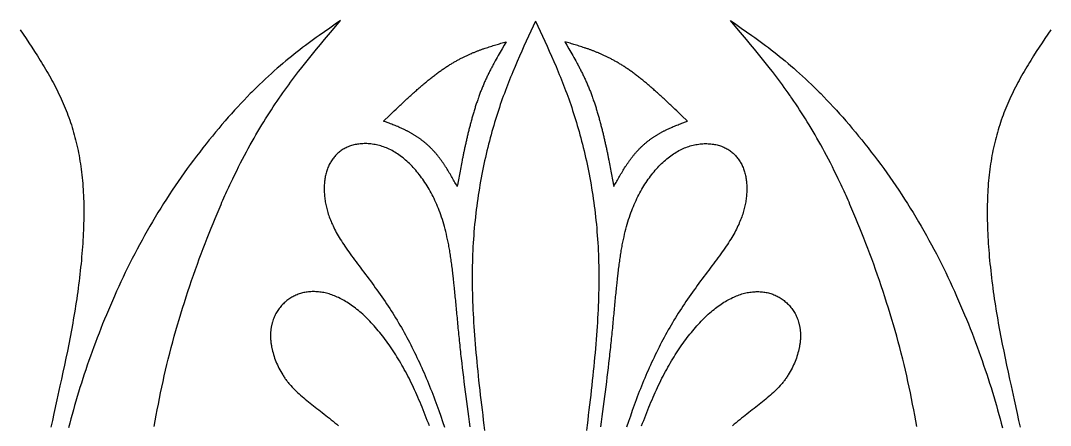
# Model space of a CAD drawing. Extents: x 0 to 279, y 0 to 212.
# Drawn here: x 213.75 to 257.19, y 139.11 to 156.19 of the extents above; entities that cross this region are included whole.
import ezdxf

# ---------------------------------------------------------------- set-up
doc = ezdxf.new("R2010")
doc.units = 0
doc.layers.add('LAYER_1', color=18, linetype='CONTINUOUS')

msp = doc.modelspace()

# ---------------------------------------------------------------- linework, layer by layer
at = {"layer": 'LAYER_1'}
for points in [[(219.394, 139.061), (219.435, 139.297), (219.477, 139.533), (219.521, 139.769), (219.566, 140.006), (219.613, 140.243), (219.661, 140.48), (219.71, 140.718), (219.762, 140.955), (219.815, 141.193), (219.869, 141.432), (219.926, 141.671), (219.984, 141.909), (220.045, 142.149), (220.107, 142.388), (220.171, 142.627), (220.237, 142.867), (220.304, 143.106), (220.373, 143.344), (220.443, 143.582), (220.514, 143.819), (220.587, 144.056), (220.661, 144.292), (220.737, 144.526), (220.813, 144.76), (220.89, 144.992), (220.969, 145.223), (221.048, 145.452), (221.128, 145.679), (221.209, 145.905), (221.29, 146.129), (221.372, 146.351), (221.454, 146.57), (221.537, 146.787), (221.621, 147.002), (221.704, 147.214), (221.788, 147.423), (221.872, 147.63), (221.956, 147.833), (222.04, 148.034), (222.082, 148.133), (222.124, 148.231), (222.165, 148.328), (222.207, 148.425), (222.249, 148.521), (222.291, 148.615), (222.332, 148.709), (222.374, 148.802), (222.416, 148.894), (222.457, 148.985), (222.498, 149.076), (222.54, 149.165), (222.581, 149.254), (222.622, 149.342), (222.705, 149.516), (222.787, 149.686), (222.869, 149.853), (222.951, 150.017), (223.032, 150.178), (223.114, 150.337), (223.195, 150.493), (223.277, 150.646), (223.358, 150.796), (223.439, 150.944), (223.52, 151.089), (223.601, 151.232), (223.682, 151.373), (223.763, 151.512), (223.845, 151.648), (223.926, 151.782), (224.007, 151.915), (224.088, 152.045), (224.169, 152.174), (224.25, 152.301), (224.332, 152.426), (224.413, 152.55), (224.495, 152.672), (224.577, 152.793), (224.659, 152.912), (224.7, 152.971), (224.72, 153.001), (224.721, 153.002), (224.722, 153.003), (224.723, 153.005), (224.726, 153.009), (224.731, 153.016), (224.813, 153.133), (224.896, 153.249), (224.978, 153.364), (225.061, 153.478), (225.144, 153.59), (225.227, 153.702), (225.31, 153.813), (225.393, 153.923), (225.477, 154.031), (225.56, 154.139), (225.728, 154.353), (225.896, 154.564), (226.064, 154.772), (226.233, 154.978), (226.402, 155.183), (226.571, 155.385), (226.74, 155.586), (226.91, 155.787), (227.249, 156.186), (227.023, 156.029), (226.796, 155.872), (226.569, 155.713), (226.341, 155.552), (226.227, 155.47), (226.112, 155.387), (225.997, 155.303), (225.882, 155.218), (225.766, 155.131), (225.65, 155.044), (225.533, 154.954), (225.416, 154.863), (225.298, 154.771), (225.18, 154.676), (225.061, 154.58), (224.942, 154.481), (224.821, 154.381), (224.7, 154.278), (224.579, 154.173), (224.456, 154.065), (224.333, 153.955), (224.208, 153.842), (224.083, 153.727), (223.957, 153.608), (223.83, 153.487), (223.767, 153.425), (223.702, 153.362), (223.638, 153.299), (223.573, 153.234), (223.509, 153.169), (223.444, 153.103), (223.313, 152.969), (223.181, 152.832), (223.049, 152.692), (222.916, 152.55), (222.783, 152.404), (222.649, 152.256), (222.515, 152.105), (222.381, 151.951), (222.246, 151.796), (222.112, 151.637), (221.977, 151.477), (221.843, 151.314), (221.709, 151.149), (221.575, 150.982), (221.441, 150.812), (221.309, 150.641), (221.176, 150.468), (221.044, 150.294), (220.913, 150.117), (220.783, 149.939), (220.654, 149.76), (220.526, 149.578), (220.398, 149.396), (220.272, 149.212), (220.148, 149.027), (220.024, 148.841), (219.902, 148.653), (219.782, 148.465), (219.663, 148.275), (219.546, 148.085), (219.431, 147.894), (219.317, 147.702), (219.205, 147.509), (219.094, 147.316), (218.985, 147.122), (218.878, 146.927), (218.772, 146.732), (218.668, 146.537), (218.566, 146.341), (218.465, 146.144), (218.366, 145.948), (218.268, 145.751), (218.172, 145.554), (218.077, 145.356), (217.984, 145.159), (217.893, 144.961), (217.803, 144.764), (217.714, 144.567), (217.627, 144.37), (217.542, 144.172), (217.458, 143.976), (217.376, 143.779), (217.295, 143.583), (217.216, 143.387), (217.138, 143.192), (217.062, 142.997), (216.987, 142.802), (216.914, 142.609), (216.842, 142.416), (216.772, 142.223), (216.703, 142.031), (216.635, 141.84), (216.569, 141.649), (216.504, 141.459), (216.441, 141.269), (216.379, 141.08), (216.318, 140.89), (216.259, 140.702), (216.2, 140.513), (216.143, 140.325), (216.087, 140.137), (216.033, 139.949), (215.979, 139.761), (215.927, 139.574), (215.875, 139.386), (215.825, 139.199), (215.776, 139.011)], [(235.471, 156.156), (235.276, 155.738), (235.179, 155.529), (235.082, 155.319), (234.986, 155.108), (234.89, 154.895), (234.795, 154.681), (234.7, 154.465), (234.607, 154.247), (234.514, 154.027), (234.469, 153.915), (234.423, 153.804), (234.378, 153.691), (234.333, 153.578), (234.288, 153.463), (234.244, 153.348), (234.2, 153.232), (234.157, 153.116), (234.114, 152.998), (234.071, 152.879), (234.029, 152.76), (233.987, 152.639), (233.946, 152.517), (233.905, 152.394), (233.865, 152.27), (233.825, 152.145), (233.785, 152.019), (233.746, 151.891), (233.708, 151.763), (233.67, 151.633), (233.633, 151.502), (233.596, 151.37), (233.56, 151.236), (233.525, 151.102), (233.49, 150.966), (233.456, 150.83), (233.423, 150.692), (233.39, 150.554), (233.358, 150.414), (233.327, 150.273), (233.296, 150.132), (233.266, 149.989), (233.237, 149.846), (233.209, 149.701), (233.181, 149.556), (233.155, 149.41), (233.129, 149.263), (233.104, 149.115), (233.08, 148.966), (233.057, 148.816), (233.034, 148.666), (233.013, 148.514), (232.993, 148.362), (232.973, 148.21), (232.955, 148.056), (232.937, 147.902), (232.921, 147.747), (232.905, 147.592), (232.891, 147.435), (232.877, 147.278), (232.865, 147.121), (232.854, 146.963), (232.844, 146.804), (232.835, 146.645), (232.827, 146.485), (232.82, 146.324), (232.814, 146.163), (232.809, 146.001), (232.806, 145.838), (232.803, 145.674), (232.802, 145.51), (232.802, 145.345), (232.802, 145.178), (232.804, 145.011), (232.806, 144.843), (232.81, 144.673), (232.815, 144.503), (232.82, 144.331), (232.827, 144.158), (232.834, 143.984), (232.843, 143.809), (232.852, 143.632), (232.862, 143.454), (232.873, 143.275), (232.886, 143.094), (232.898, 142.911), (232.912, 142.728), (232.927, 142.542), (232.943, 142.355), (232.959, 142.166), (232.976, 141.976), (232.994, 141.784), (233.013, 141.59), (233.033, 141.394), (233.053, 141.197), (233.074, 140.997), (233.096, 140.796), (233.119, 140.592), (233.143, 140.387), (233.167, 140.18), (233.192, 139.97), (233.217, 139.759), (233.244, 139.545), (233.271, 139.33), (233.298, 139.114), (233.326, 138.895)], [(235.471, 156.156), (235.666, 155.738), (235.763, 155.529), (235.86, 155.319), (235.957, 155.108), (236.053, 154.895), (236.148, 154.681), (236.242, 154.465), (236.336, 154.247), (236.428, 154.027), (236.474, 153.915), (236.52, 153.804), (236.565, 153.691), (236.61, 153.578), (236.654, 153.463), (236.698, 153.348), (236.742, 153.232), (236.786, 153.116), (236.829, 152.998), (236.871, 152.879), (236.914, 152.76), (236.955, 152.639), (236.997, 152.517), (237.038, 152.394), (237.078, 152.27), (237.118, 152.145), (237.157, 152.019), (237.196, 151.891), (237.235, 151.763), (237.272, 151.633), (237.31, 151.502), (237.346, 151.37), (237.382, 151.236), (237.418, 151.102), (237.452, 150.966), (237.486, 150.83), (237.52, 150.692), (237.553, 150.554), (237.585, 150.414), (237.616, 150.273), (237.646, 150.132), (237.676, 149.989), (237.705, 149.846), (237.734, 149.701), (237.761, 149.556), (237.788, 149.41), (237.813, 149.263), (237.838, 149.115), (237.863, 148.966), (237.886, 148.816), (237.908, 148.666), (237.929, 148.514), (237.95, 148.362), (237.969, 148.21), (237.988, 148.056), (238.005, 147.902), (238.022, 147.747), (238.037, 147.592), (238.052, 147.435), (238.065, 147.278), (238.077, 147.121), (238.089, 146.963), (238.099, 146.804), (238.108, 146.645), (238.116, 146.485), (238.123, 146.324), (238.128, 146.163), (238.133, 146.001), (238.137, 145.838), (238.139, 145.674), (238.141, 145.51), (238.141, 145.345), (238.14, 145.178), (238.139, 145.011), (238.136, 144.843), (238.133, 144.673), (238.128, 144.503), (238.122, 144.331), (238.116, 144.158), (238.108, 143.984), (238.1, 143.809), (238.091, 143.632), (238.08, 143.454), (238.069, 143.275), (238.057, 143.094), (238.044, 142.911), (238.03, 142.728), (238.016, 142.542), (238, 142.355), (237.984, 142.166), (237.966, 141.976), (237.948, 141.784), (237.929, 141.59), (237.91, 141.394), (237.889, 141.197), (237.868, 140.997), (237.846, 140.796), (237.823, 140.592), (237.8, 140.387), (237.776, 140.18), (237.751, 139.97), (237.725, 139.759), (237.699, 139.545), (237.672, 139.33), (237.644, 139.114), (237.616, 138.895)], [(251.548, 139.061), (251.507, 139.297), (251.465, 139.533), (251.422, 139.769), (251.376, 140.006), (251.33, 140.243), (251.282, 140.48), (251.232, 140.718), (251.181, 140.955), (251.128, 141.193), (251.073, 141.432), (251.017, 141.671), (250.958, 141.909), (250.898, 142.149), (250.835, 142.388), (250.771, 142.627), (250.706, 142.867), (250.639, 143.106), (250.57, 143.344), (250.5, 143.582), (250.428, 143.819), (250.355, 144.056), (250.281, 144.292), (250.206, 144.526), (250.129, 144.76), (250.052, 144.992), (249.974, 145.223), (249.895, 145.452), (249.815, 145.679), (249.734, 145.905), (249.653, 146.129), (249.571, 146.351), (249.488, 146.57), (249.405, 146.787), (249.322, 147.002), (249.238, 147.214), (249.155, 147.423), (249.071, 147.63), (248.987, 147.833), (248.903, 148.034), (248.861, 148.133), (248.819, 148.231), (248.777, 148.328), (248.735, 148.425), (248.694, 148.521), (248.652, 148.615), (248.61, 148.709), (248.569, 148.802), (248.527, 148.894), (248.486, 148.985), (248.444, 149.076), (248.403, 149.165), (248.361, 149.254), (248.32, 149.342), (248.238, 149.516), (248.156, 149.686), (248.074, 149.853), (247.992, 150.017), (247.91, 150.178), (247.829, 150.337), (247.747, 150.493), (247.666, 150.646), (247.585, 150.796), (247.503, 150.944), (247.422, 151.089), (247.341, 151.232), (247.26, 151.373), (247.179, 151.512), (247.098, 151.648), (247.017, 151.782), (246.936, 151.915), (246.855, 152.045), (246.773, 152.174), (246.692, 152.301), (246.611, 152.426), (246.529, 152.55), (246.448, 152.672), (246.366, 152.793), (246.284, 152.912), (246.243, 152.971), (246.223, 153.001), (246.221, 153.002), (246.221, 153.003), (246.219, 153.005), (246.217, 153.009), (246.212, 153.016), (246.129, 153.133), (246.047, 153.249), (245.964, 153.364), (245.882, 153.478), (245.799, 153.59), (245.716, 153.702), (245.632, 153.813), (245.549, 153.923), (245.466, 154.031), (245.382, 154.139), (245.215, 154.353), (245.047, 154.564), (244.878, 154.772), (244.71, 154.978), (244.541, 155.183), (244.372, 155.385), (244.202, 155.586), (244.033, 155.787), (243.693, 156.186), (243.92, 156.029), (244.146, 155.872), (244.373, 155.713), (244.601, 155.552), (244.715, 155.47), (244.83, 155.387), (244.945, 155.303), (245.06, 155.218), (245.176, 155.131), (245.292, 155.044), (245.409, 154.954), (245.526, 154.863), (245.644, 154.771), (245.762, 154.676), (245.881, 154.58), (246.001, 154.481), (246.121, 154.381), (246.242, 154.278), (246.364, 154.173), (246.486, 154.065), (246.61, 153.955), (246.734, 153.842), (246.859, 153.727), (246.985, 153.608), (247.112, 153.487), (247.176, 153.425), (247.24, 153.362), (247.304, 153.299), (247.369, 153.234), (247.434, 153.169), (247.499, 153.103), (247.63, 152.969), (247.761, 152.832), (247.893, 152.692), (248.026, 152.55), (248.16, 152.404), (248.293, 152.256), (248.427, 152.105), (248.562, 151.951), (248.696, 151.796), (248.831, 151.637), (248.965, 151.477), (249.1, 151.314), (249.234, 151.149), (249.368, 150.982), (249.501, 150.812), (249.634, 150.641), (249.766, 150.468), (249.898, 150.294), (250.029, 150.117), (250.159, 149.939), (250.289, 149.76), (250.417, 149.578), (250.544, 149.396), (250.67, 149.212), (250.795, 149.027), (250.918, 148.841), (251.04, 148.653), (251.16, 148.465), (251.279, 148.275), (251.396, 148.085), (251.512, 147.894), (251.625, 147.702), (251.738, 147.509), (251.848, 147.316), (251.957, 147.122), (252.064, 146.927), (252.17, 146.732), (252.274, 146.537), (252.377, 146.341), (252.478, 146.144), (252.577, 145.948), (252.675, 145.751), (252.771, 145.554), (252.865, 145.356), (252.958, 145.159), (253.05, 144.961), (253.14, 144.764), (253.228, 144.567), (253.315, 144.37), (253.4, 144.172), (253.484, 143.976), (253.566, 143.779), (253.647, 143.583), (253.727, 143.387), (253.804, 143.192), (253.881, 142.997), (253.955, 142.802), (254.029, 142.609), (254.1, 142.416), (254.171, 142.223), (254.24, 142.031), (254.307, 141.84), (254.373, 141.649), (254.438, 141.459), (254.501, 141.269), (254.564, 141.08), (254.624, 140.89), (254.684, 140.702), (254.742, 140.513), (254.799, 140.325), (254.855, 140.137), (254.91, 139.949), (254.963, 139.761), (255.016, 139.574), (255.067, 139.386), (255.117, 139.199), (255.166, 139.011)], [(213.74, 155.792), (213.863, 155.61), (213.986, 155.427), (214.108, 155.245), (214.229, 155.061), (214.348, 154.878), (214.466, 154.693), (214.582, 154.508), (214.639, 154.415), (214.696, 154.322), (214.752, 154.229), (214.808, 154.135), (214.863, 154.041), (214.917, 153.947), (214.971, 153.853), (215.024, 153.758), (215.076, 153.663), (215.127, 153.568), (215.178, 153.472), (215.228, 153.376), (215.277, 153.28), (215.325, 153.183), (215.372, 153.086), (215.418, 152.988), (215.464, 152.891), (215.508, 152.792), (215.551, 152.694), (215.594, 152.595), (215.635, 152.495), (215.675, 152.395), (215.714, 152.295), (215.752, 152.194), (215.79, 152.092), (215.826, 151.99), (215.861, 151.887), (215.895, 151.784), (215.927, 151.68), (215.959, 151.575), (215.99, 151.47), (216.02, 151.364), (216.049, 151.257), (216.076, 151.15), (216.103, 151.042), (216.129, 150.933), (216.153, 150.823), (216.176, 150.712), (216.199, 150.601), (216.22, 150.489), (216.24, 150.375), (216.26, 150.261), (216.278, 150.146), (216.295, 150.03), (216.311, 149.913), (216.326, 149.795), (216.339, 149.677), (216.352, 149.557), (216.364, 149.435), (216.374, 149.313), (216.384, 149.19), (216.392, 149.066), (216.4, 148.94), (216.406, 148.814), (216.411, 148.686), (216.415, 148.557), (216.418, 148.427), (216.42, 148.295), (216.421, 148.163), (216.42, 148.029), (216.419, 147.895), (216.417, 147.759), (216.414, 147.622), (216.41, 147.485), (216.404, 147.347), (216.398, 147.208), (216.391, 147.068), (216.383, 146.927), (216.374, 146.785), (216.365, 146.643), (216.354, 146.5), (216.342, 146.357), (216.33, 146.213), (216.317, 146.068), (216.303, 145.923), (216.288, 145.777), (216.272, 145.631), (216.256, 145.485), (216.239, 145.338), (216.221, 145.191), (216.202, 145.044), (216.183, 144.896), (216.162, 144.748), (216.142, 144.6), (216.12, 144.452), (216.098, 144.304), (216.075, 144.156), (216.051, 144.007), (216.027, 143.859), (216.003, 143.711), (215.977, 143.563), (215.951, 143.415), (215.898, 143.119), (215.842, 142.824), (215.785, 142.529), (215.726, 142.235), (215.665, 141.942), (215.604, 141.649), (215.541, 141.356), (215.478, 141.064), (215.415, 140.773), (215.287, 140.191), (215.16, 139.611), (215.098, 139.321), (215.036, 139.032)], [(257.203, 155.792), (257.079, 155.61), (256.957, 155.427), (256.835, 155.245), (256.714, 155.061), (256.594, 154.878), (256.477, 154.693), (256.361, 154.508), (256.303, 154.415), (256.246, 154.322), (256.19, 154.229), (256.135, 154.135), (256.08, 154.041), (256.025, 153.947), (255.972, 153.853), (255.919, 153.758), (255.867, 153.663), (255.815, 153.568), (255.765, 153.472), (255.715, 153.376), (255.666, 153.28), (255.618, 153.183), (255.57, 153.086), (255.524, 152.988), (255.479, 152.891), (255.435, 152.792), (255.391, 152.694), (255.349, 152.595), (255.308, 152.495), (255.267, 152.395), (255.228, 152.295), (255.19, 152.194), (255.153, 152.092), (255.117, 151.99), (255.082, 151.887), (255.048, 151.784), (255.015, 151.68), (254.983, 151.575), (254.952, 151.47), (254.923, 151.364), (254.894, 151.257), (254.866, 151.15), (254.84, 151.042), (254.814, 150.933), (254.789, 150.823), (254.766, 150.712), (254.744, 150.601), (254.722, 150.489), (254.702, 150.375), (254.683, 150.261), (254.665, 150.146), (254.648, 150.03), (254.632, 149.913), (254.617, 149.795), (254.603, 149.677), (254.59, 149.557), (254.579, 149.435), (254.568, 149.313), (254.559, 149.19), (254.55, 149.066), (254.543, 148.94), (254.537, 148.814), (254.532, 148.686), (254.528, 148.557), (254.525, 148.427), (254.523, 148.295), (254.522, 148.163), (254.522, 148.029), (254.523, 147.895), (254.525, 147.759), (254.529, 147.622), (254.533, 147.485), (254.538, 147.347), (254.544, 147.208), (254.551, 147.068), (254.559, 146.927), (254.568, 146.785), (254.578, 146.643), (254.588, 146.5), (254.6, 146.357), (254.612, 146.213), (254.626, 146.068), (254.64, 145.923), (254.655, 145.777), (254.67, 145.631), (254.687, 145.485), (254.704, 145.338), (254.722, 145.191), (254.741, 145.044), (254.76, 144.896), (254.78, 144.748), (254.801, 144.6), (254.822, 144.452), (254.845, 144.304), (254.868, 144.156), (254.891, 144.007), (254.915, 143.859), (254.94, 143.711), (254.965, 143.563), (254.991, 143.415), (255.045, 143.119), (255.1, 142.824), (255.158, 142.529), (255.217, 142.235), (255.277, 141.942), (255.339, 141.649), (255.401, 141.356), (255.464, 141.064), (255.528, 140.773), (255.655, 140.191), (255.782, 139.611), (255.845, 139.321), (255.907, 139.032)], [(232.712, 139.047), (232.683, 139.263), (232.654, 139.478), (232.626, 139.692), (232.599, 139.904), (232.571, 140.114), (232.544, 140.324), (232.518, 140.531), (232.492, 140.736), (232.467, 140.94), (232.443, 141.142), (232.419, 141.342), (232.395, 141.539), (232.372, 141.735), (232.361, 141.832), (232.35, 141.928), (232.34, 142.024), (232.329, 142.119), (232.319, 142.214), (232.309, 142.308), (232.299, 142.401), (232.289, 142.494), (232.279, 142.586), (232.27, 142.677), (232.261, 142.768), (232.251, 142.858), (232.242, 142.948), (232.234, 143.037), (232.225, 143.125), (232.216, 143.213), (232.208, 143.3), (232.199, 143.387), (232.191, 143.473), (232.183, 143.558), (232.175, 143.643), (232.167, 143.727), (232.159, 143.811), (232.151, 143.893), (232.143, 143.976), (232.136, 144.057), (232.128, 144.139), (232.12, 144.219), (232.113, 144.299), (232.105, 144.378), (232.098, 144.457), (232.09, 144.535), (232.082, 144.612), (232.075, 144.689), (232.067, 144.766), (232.06, 144.841), (232.052, 144.916), (232.044, 144.991), (232.029, 145.138), (232.013, 145.283), (231.997, 145.425), (231.989, 145.496), (231.981, 145.565), (231.973, 145.635), (231.964, 145.703), (231.956, 145.771), (231.947, 145.839), (231.938, 145.905), (231.929, 145.972), (231.92, 146.037), (231.911, 146.102), (231.902, 146.167), (231.892, 146.231), (231.883, 146.294), (231.873, 146.357), (231.863, 146.419), (231.852, 146.48), (231.842, 146.541), (231.831, 146.602), (231.821, 146.662), (231.809, 146.721), (231.798, 146.78), (231.787, 146.838), (231.763, 146.952), (231.738, 147.065), (231.713, 147.175), (231.686, 147.283), (231.659, 147.389), (231.631, 147.493), (231.602, 147.596), (231.573, 147.696), (231.542, 147.794), (231.511, 147.89), (231.479, 147.985), (231.446, 148.078), (231.412, 148.169), (231.377, 148.258), (231.342, 148.346), (231.306, 148.432), (231.268, 148.516), (231.231, 148.599), (231.192, 148.681), (231.153, 148.761), (231.112, 148.84), (231.071, 148.917), (231.03, 148.993), (230.987, 149.068), (230.944, 149.141), (230.9, 149.213), (230.855, 149.284), (230.81, 149.354), (230.763, 149.423), (230.716, 149.491), (230.669, 149.557), (230.62, 149.623), (230.571, 149.687), (230.522, 149.749), (230.472, 149.811), (230.421, 149.871), (230.369, 149.929), (230.317, 149.987), (230.265, 150.043), (230.212, 150.097), (230.158, 150.151), (230.104, 150.202), (230.049, 150.252), (229.994, 150.301), (229.939, 150.348), (229.883, 150.394), (229.826, 150.438), (229.77, 150.48), (229.712, 150.521), (229.655, 150.56), (229.597, 150.598), (229.539, 150.634), (229.481, 150.668), (229.422, 150.7), (229.363, 150.731), (229.304, 150.76), (229.244, 150.787), (229.184, 150.812), (229.125, 150.836), (229.065, 150.858), (229.005, 150.878), (228.945, 150.897), (228.885, 150.914), (228.826, 150.929), (228.766, 150.943), (228.706, 150.955), (228.647, 150.965), (228.588, 150.974), (228.53, 150.981), (228.471, 150.987), (228.413, 150.991), (228.356, 150.994), (228.299, 150.995), (228.242, 150.995), (228.187, 150.993), (228.131, 150.99), (228.077, 150.985), (228.023, 150.979), (227.969, 150.971), (227.917, 150.963), (227.865, 150.952), (227.815, 150.941), (227.765, 150.928), (227.716, 150.914), (227.668, 150.898), (227.621, 150.882), (227.575, 150.864), (227.53, 150.844), (227.486, 150.824), (227.443, 150.802), (227.401, 150.779), (227.36, 150.755), (227.32, 150.73), (227.281, 150.704), (227.244, 150.677), (227.207, 150.649), (227.171, 150.619), (227.136, 150.589), (227.102, 150.558), (227.069, 150.525), (227.037, 150.492), (227.006, 150.458), (226.976, 150.422), (226.947, 150.386), (226.92, 150.35), (226.893, 150.312), (226.867, 150.273), (226.843, 150.234), (226.819, 150.194), (226.796, 150.153), (226.775, 150.111), (226.754, 150.069), (226.735, 150.025), (226.717, 149.982), (226.699, 149.937), (226.683, 149.892), (226.668, 149.846), (226.653, 149.8), (226.64, 149.753), (226.628, 149.705), (226.617, 149.657), (226.606, 149.609), (226.597, 149.559), (226.589, 149.51), (226.582, 149.459), (226.576, 149.409), (226.57, 149.358), (226.566, 149.306), (226.563, 149.254), (226.56, 149.201), (226.559, 149.149), (226.558, 149.095), (226.559, 149.042), (226.56, 148.988), (226.563, 148.933), (226.566, 148.879), (226.57, 148.824), (226.576, 148.769), (226.582, 148.713), (226.589, 148.657), (226.596, 148.601), (226.605, 148.545), (226.615, 148.489), (226.626, 148.432), (226.638, 148.375), (226.651, 148.317), (226.665, 148.259), (226.68, 148.201), (226.696, 148.142), (226.714, 148.083), (226.732, 148.023), (226.753, 147.962), (226.774, 147.901), (226.797, 147.84), (226.821, 147.777), (226.847, 147.714), (226.874, 147.65), (226.903, 147.586), (226.933, 147.521), (226.965, 147.454), (226.999, 147.387), (227.034, 147.319), (227.071, 147.251), (227.11, 147.181), (227.15, 147.11), (227.192, 147.038), (227.237, 146.965), (227.283, 146.891), (227.331, 146.816), (227.381, 146.74), (227.433, 146.663), (227.486, 146.584), (227.542, 146.505), (227.599, 146.424), (227.657, 146.342), (227.717, 146.26), (227.778, 146.176), (227.84, 146.092), (227.904, 146.006), (227.968, 145.92), (228.033, 145.833), (228.1, 145.744), (228.166, 145.656), (228.234, 145.566), (228.302, 145.475), (228.37, 145.384), (228.439, 145.292), (228.508, 145.2), (228.577, 145.107), (228.647, 145.013), (228.716, 144.918), (228.785, 144.823), (228.854, 144.727), (228.922, 144.631), (228.99, 144.534), (229.058, 144.437), (229.124, 144.34), (229.191, 144.242), (229.256, 144.143), (229.321, 144.044), (229.385, 143.945), (229.448, 143.845), (229.51, 143.745), (229.572, 143.644), (229.633, 143.543), (229.694, 143.441), (229.754, 143.34), (229.813, 143.237), (229.871, 143.134), (229.929, 143.031), (229.986, 142.927), (230.042, 142.823), (230.098, 142.719), (230.153, 142.614), (230.208, 142.508), (230.262, 142.402), (230.315, 142.296), (230.368, 142.189), (230.42, 142.082), (230.472, 141.974), (230.523, 141.866), (230.573, 141.758), (230.623, 141.649), (230.672, 141.539), (230.721, 141.429), (230.769, 141.319), (230.817, 141.208), (230.864, 141.097), (230.911, 140.985), (230.957, 140.873), (231.003, 140.761), (231.048, 140.648), (231.093, 140.534), (231.137, 140.421), (231.18, 140.307), (231.223, 140.192), (231.308, 139.963), (231.391, 139.732), (231.472, 139.5), (231.551, 139.267), (231.628, 139.033)], [(238.231, 139.047), (238.259, 139.263), (238.288, 139.478), (238.316, 139.692), (238.344, 139.904), (238.371, 140.114), (238.398, 140.324), (238.424, 140.531), (238.45, 140.736), (238.475, 140.94), (238.5, 141.142), (238.524, 141.342), (238.547, 141.539), (238.57, 141.735), (238.581, 141.832), (238.592, 141.928), (238.603, 142.024), (238.613, 142.119), (238.624, 142.214), (238.634, 142.308), (238.644, 142.401), (238.653, 142.494), (238.663, 142.586), (238.673, 142.677), (238.682, 142.768), (238.691, 142.858), (238.7, 142.948), (238.709, 143.037), (238.718, 143.125), (238.726, 143.213), (238.735, 143.3), (238.743, 143.387), (238.751, 143.473), (238.759, 143.558), (238.767, 143.643), (238.775, 143.727), (238.783, 143.811), (238.791, 143.893), (238.799, 143.976), (238.807, 144.057), (238.814, 144.139), (238.822, 144.219), (238.83, 144.299), (238.837, 144.378), (238.845, 144.457), (238.852, 144.535), (238.86, 144.612), (238.868, 144.689), (238.875, 144.766), (238.883, 144.841), (238.89, 144.916), (238.898, 144.991), (238.914, 145.138), (238.929, 145.283), (238.945, 145.425), (238.953, 145.496), (238.962, 145.565), (238.97, 145.635), (238.978, 145.703), (238.987, 145.771), (238.995, 145.839), (239.004, 145.905), (239.013, 145.972), (239.022, 146.037), (239.031, 146.102), (239.041, 146.167), (239.05, 146.231), (239.06, 146.294), (239.07, 146.357), (239.08, 146.419), (239.09, 146.48), (239.101, 146.541), (239.111, 146.602), (239.122, 146.662), (239.133, 146.721), (239.144, 146.78), (239.156, 146.838), (239.18, 146.952), (239.204, 147.065), (239.23, 147.175), (239.256, 147.283), (239.283, 147.389), (239.311, 147.493), (239.34, 147.596), (239.37, 147.696), (239.4, 147.794), (239.432, 147.89), (239.464, 147.985), (239.497, 148.078), (239.531, 148.169), (239.565, 148.258), (239.601, 148.346), (239.637, 148.432), (239.674, 148.516), (239.712, 148.599), (239.75, 148.681), (239.79, 148.761), (239.83, 148.84), (239.871, 148.917), (239.913, 148.993), (239.955, 149.068), (239.999, 149.141), (240.043, 149.213), (240.087, 149.284), (240.133, 149.354), (240.179, 149.423), (240.226, 149.491), (240.274, 149.557), (240.322, 149.623), (240.371, 149.687), (240.421, 149.749), (240.471, 149.811), (240.522, 149.871), (240.573, 149.929), (240.625, 149.987), (240.678, 150.043), (240.731, 150.097), (240.785, 150.151), (240.839, 150.202), (240.893, 150.252), (240.948, 150.301), (241.004, 150.348), (241.06, 150.394), (241.116, 150.438), (241.173, 150.48), (241.23, 150.521), (241.287, 150.56), (241.345, 150.598), (241.403, 150.634), (241.462, 150.668), (241.521, 150.7), (241.58, 150.731), (241.639, 150.76), (241.698, 150.787), (241.758, 150.812), (241.818, 150.836), (241.878, 150.858), (241.937, 150.878), (241.997, 150.897), (242.057, 150.914), (242.117, 150.929), (242.177, 150.943), (242.236, 150.955), (242.295, 150.965), (242.354, 150.974), (242.413, 150.981), (242.471, 150.987), (242.529, 150.991), (242.586, 150.994), (242.643, 150.995), (242.7, 150.995), (242.756, 150.993), (242.811, 150.99), (242.866, 150.985), (242.92, 150.979), (242.973, 150.971), (243.025, 150.963), (243.077, 150.952), (243.128, 150.941), (243.178, 150.928), (243.227, 150.914), (243.274, 150.898), (243.321, 150.882), (243.367, 150.864), (243.412, 150.844), (243.456, 150.824), (243.499, 150.802), (243.541, 150.779), (243.582, 150.755), (243.622, 150.73), (243.661, 150.704), (243.699, 150.677), (243.736, 150.649), (243.772, 150.619), (243.807, 150.589), (243.841, 150.558), (243.874, 150.525), (243.906, 150.492), (243.936, 150.458), (243.966, 150.422), (243.995, 150.386), (244.023, 150.35), (244.05, 150.312), (244.075, 150.273), (244.1, 150.234), (244.124, 150.194), (244.146, 150.153), (244.168, 150.111), (244.188, 150.069), (244.208, 150.025), (244.226, 149.982), (244.243, 149.937), (244.26, 149.892), (244.275, 149.846), (244.289, 149.8), (244.302, 149.753), (244.315, 149.705), (244.326, 149.657), (244.336, 149.609), (244.345, 149.559), (244.353, 149.51), (244.361, 149.459), (244.367, 149.409), (244.372, 149.358), (244.376, 149.306), (244.38, 149.254), (244.382, 149.201), (244.384, 149.149), (244.384, 149.095), (244.384, 149.042), (244.382, 148.988), (244.38, 148.933), (244.376, 148.879), (244.372, 148.824), (244.367, 148.769), (244.361, 148.713), (244.354, 148.657), (244.346, 148.601), (244.337, 148.545), (244.328, 148.489), (244.317, 148.432), (244.305, 148.375), (244.292, 148.317), (244.278, 148.259), (244.263, 148.201), (244.247, 148.142), (244.229, 148.083), (244.21, 148.023), (244.19, 147.962), (244.169, 147.901), (244.146, 147.84), (244.121, 147.777), (244.096, 147.714), (244.068, 147.65), (244.04, 147.586), (244.009, 147.521), (243.977, 147.454), (243.944, 147.387), (243.909, 147.319), (243.872, 147.251), (243.833, 147.181), (243.792, 147.11), (243.75, 147.038), (243.706, 146.965), (243.66, 146.891), (243.612, 146.816), (243.562, 146.74), (243.51, 146.663), (243.456, 146.584), (243.401, 146.505), (243.344, 146.424), (243.285, 146.342), (243.226, 146.26), (243.165, 146.176), (243.102, 146.092), (243.039, 146.006), (242.974, 145.92), (242.909, 145.833), (242.843, 145.744), (242.776, 145.656), (242.709, 145.566), (242.641, 145.475), (242.572, 145.384), (242.503, 145.292), (242.434, 145.2), (242.365, 145.107), (242.296, 145.013), (242.227, 144.918), (242.158, 144.823), (242.089, 144.727), (242.02, 144.631), (241.952, 144.534), (241.885, 144.437), (241.818, 144.34), (241.752, 144.242), (241.686, 144.143), (241.622, 144.044), (241.558, 143.945), (241.494, 143.845), (241.432, 143.745), (241.37, 143.644), (241.309, 143.543), (241.249, 143.441), (241.189, 143.34), (241.13, 143.237), (241.071, 143.134), (241.014, 143.031), (240.957, 142.927), (240.9, 142.823), (240.844, 142.719), (240.789, 142.614), (240.735, 142.508), (240.681, 142.402), (240.627, 142.296), (240.575, 142.189), (240.522, 142.082), (240.471, 141.974), (240.42, 141.866), (240.369, 141.758), (240.32, 141.649), (240.27, 141.539), (240.221, 141.429), (240.173, 141.319), (240.125, 141.208), (240.078, 141.097), (240.032, 140.985), (239.985, 140.873), (239.94, 140.761), (239.895, 140.648), (239.85, 140.534), (239.806, 140.421), (239.762, 140.307), (239.719, 140.192), (239.634, 139.963), (239.552, 139.732), (239.471, 139.5), (239.392, 139.267), (239.315, 139.033)], [(230.994, 139.088), (230.952, 139.203), (230.909, 139.317), (230.866, 139.43), (230.823, 139.542), (230.779, 139.653), (230.735, 139.762), (230.691, 139.871), (230.647, 139.979), (230.602, 140.085), (230.557, 140.191), (230.512, 140.295), (230.466, 140.399), (230.42, 140.501), (230.374, 140.602), (230.327, 140.703), (230.28, 140.802), (230.233, 140.9), (230.185, 140.998), (230.136, 141.094), (230.088, 141.189), (230.039, 141.283), (229.989, 141.377), (229.939, 141.469), (229.888, 141.56), (229.837, 141.651), (229.786, 141.74), (229.734, 141.828), (229.682, 141.916), (229.629, 142.002), (229.575, 142.088), (229.521, 142.172), (229.467, 142.256), (229.412, 142.339), (229.356, 142.42), (229.301, 142.501), (229.244, 142.58), (229.188, 142.658), (229.13, 142.736), (229.073, 142.812), (229.015, 142.887), (228.957, 142.96), (228.899, 143.033), (228.84, 143.104), (228.781, 143.174), (228.722, 143.243), (228.663, 143.31), (228.603, 143.376), (228.543, 143.44), (228.483, 143.503), (228.423, 143.565), (228.363, 143.625), (228.303, 143.684), (228.243, 143.741), (228.182, 143.797), (228.122, 143.851), (228.062, 143.904), (228.001, 143.955), (227.941, 144.004), (227.881, 144.052), (227.821, 144.098), (227.76, 144.142), (227.701, 144.185), (227.641, 144.226), (227.581, 144.265), (227.521, 144.303), (227.462, 144.339), (227.402, 144.374), (227.343, 144.407), (227.284, 144.438), (227.226, 144.468), (227.167, 144.497), (227.109, 144.523), (227.05, 144.548), (226.992, 144.572), (226.935, 144.594), (226.877, 144.615), (226.82, 144.634), (226.763, 144.652), (226.706, 144.668), (226.65, 144.683), (226.594, 144.696), (226.538, 144.708), (226.483, 144.718), (226.428, 144.727), (226.373, 144.735), (226.318, 144.741), (226.264, 144.746), (226.211, 144.749), (226.157, 144.751), (226.105, 144.752), (226.052, 144.751), (226, 144.749), (225.948, 144.745), (225.897, 144.741), (225.847, 144.734), (225.796, 144.727), (225.747, 144.718), (225.697, 144.708), (225.649, 144.697), (225.6, 144.684), (225.553, 144.67), (225.506, 144.655), (225.459, 144.638), (225.413, 144.62), (225.368, 144.601), (225.323, 144.581), (225.279, 144.559), (225.235, 144.536), (225.192, 144.512), (225.15, 144.487), (225.108, 144.46), (225.067, 144.432), (225.027, 144.403), (224.987, 144.373), (224.948, 144.342), (224.91, 144.309), (224.873, 144.275), (224.836, 144.24), (224.8, 144.203), (224.765, 144.166), (224.731, 144.127), (224.698, 144.087), (224.666, 144.046), (224.635, 144.004), (224.605, 143.961), (224.576, 143.917), (224.548, 143.871), (224.522, 143.824), (224.497, 143.776), (224.473, 143.727), (224.45, 143.677), (224.429, 143.626), (224.409, 143.573), (224.39, 143.52), (224.374, 143.465), (224.366, 143.437), (224.358, 143.409), (224.351, 143.381), (224.344, 143.353), (224.338, 143.324), (224.332, 143.295), (224.327, 143.265), (224.322, 143.236), (224.317, 143.206), (224.313, 143.176), (224.309, 143.145), (224.306, 143.115), (224.303, 143.084), (224.3, 143.052), (224.298, 143.021), (224.297, 142.989), (224.296, 142.957), (224.295, 142.925), (224.295, 142.892), (224.295, 142.859), (224.296, 142.826), (224.297, 142.793), (224.299, 142.759), (224.301, 142.726), (224.304, 142.692), (224.307, 142.658), (224.311, 142.623), (224.315, 142.589), (224.32, 142.554), (224.325, 142.519), (224.33, 142.484), (224.336, 142.449), (224.343, 142.414), (224.35, 142.379), (224.365, 142.308), (224.382, 142.236), (224.401, 142.164), (224.421, 142.093), (224.444, 142.021), (224.468, 141.948), (224.494, 141.876), (224.522, 141.804), (224.552, 141.733), (224.583, 141.661), (224.616, 141.59), (224.651, 141.519), (224.688, 141.449), (224.726, 141.379), (224.766, 141.31), (224.808, 141.241), (224.83, 141.207), (224.852, 141.174), (224.874, 141.14), (224.897, 141.107), (224.92, 141.074), (224.944, 141.041), (224.968, 141.009), (224.993, 140.976), (225.017, 140.944), (225.043, 140.913), (225.069, 140.881), (225.095, 140.85), (225.148, 140.788), (225.204, 140.728), (225.26, 140.668), (225.318, 140.609), (225.378, 140.55), (225.439, 140.492), (225.501, 140.435), (225.564, 140.378), (225.629, 140.322), (225.694, 140.266), (225.761, 140.21), (225.829, 140.154), (225.898, 140.099), (225.968, 140.043), (226.038, 139.987), (226.11, 139.932), (226.182, 139.876), (226.255, 139.819), (226.329, 139.762), (226.403, 139.705), (226.478, 139.647), (226.553, 139.589), (226.629, 139.53), (226.705, 139.47), (226.782, 139.409), (226.859, 139.348), (226.936, 139.285), (227.014, 139.221), (227.091, 139.156), (227.169, 139.09)], [(239.948, 139.088), (239.991, 139.203), (240.034, 139.317), (240.077, 139.43), (240.12, 139.542), (240.163, 139.653), (240.207, 139.762), (240.251, 139.871), (240.295, 139.979), (240.34, 140.085), (240.385, 140.191), (240.43, 140.295), (240.476, 140.399), (240.522, 140.501), (240.568, 140.602), (240.615, 140.703), (240.662, 140.802), (240.71, 140.9), (240.758, 140.998), (240.806, 141.094), (240.855, 141.189), (240.904, 141.283), (240.954, 141.377), (241.004, 141.469), (241.054, 141.56), (241.105, 141.651), (241.156, 141.74), (241.208, 141.828), (241.261, 141.916), (241.314, 142.002), (241.367, 142.088), (241.421, 142.172), (241.475, 142.256), (241.53, 142.339), (241.586, 142.42), (241.642, 142.501), (241.698, 142.58), (241.755, 142.658), (241.812, 142.736), (241.869, 142.812), (241.927, 142.887), (241.985, 142.96), (242.044, 143.033), (242.102, 143.104), (242.161, 143.174), (242.22, 143.243), (242.28, 143.31), (242.339, 143.376), (242.399, 143.44), (242.459, 143.503), (242.519, 143.565), (242.579, 143.625), (242.64, 143.684), (242.7, 143.741), (242.76, 143.797), (242.821, 143.851), (242.881, 143.904), (242.941, 143.955), (243.002, 144.004), (243.062, 144.052), (243.122, 144.098), (243.182, 144.142), (243.242, 144.185), (243.302, 144.226), (243.362, 144.265), (243.421, 144.303), (243.481, 144.339), (243.54, 144.374), (243.599, 144.407), (243.658, 144.438), (243.717, 144.468), (243.776, 144.497), (243.834, 144.523), (243.892, 144.548), (243.95, 144.572), (244.008, 144.594), (244.065, 144.615), (244.123, 144.634), (244.179, 144.652), (244.236, 144.668), (244.292, 144.683), (244.349, 144.696), (244.404, 144.708), (244.46, 144.718), (244.515, 144.727), (244.57, 144.735), (244.624, 144.741), (244.678, 144.746), (244.732, 144.749), (244.785, 144.751), (244.838, 144.752), (244.89, 144.751), (244.942, 144.749), (244.994, 144.745), (245.045, 144.741), (245.096, 144.734), (245.146, 144.727), (245.196, 144.718), (245.245, 144.708), (245.294, 144.697), (245.342, 144.684), (245.39, 144.67), (245.437, 144.655), (245.483, 144.638), (245.529, 144.62), (245.575, 144.601), (245.62, 144.581), (245.664, 144.559), (245.707, 144.536), (245.75, 144.512), (245.793, 144.487), (245.834, 144.46), (245.875, 144.432), (245.916, 144.403), (245.955, 144.373), (245.994, 144.342), (246.032, 144.309), (246.07, 144.275), (246.106, 144.24), (246.142, 144.203), (246.177, 144.166), (246.211, 144.127), (246.244, 144.087), (246.276, 144.046), (246.307, 144.004), (246.337, 143.961), (246.366, 143.917), (246.394, 143.871), (246.42, 143.824), (246.446, 143.776), (246.47, 143.727), (246.492, 143.677), (246.514, 143.626), (246.533, 143.573), (246.552, 143.52), (246.569, 143.465), (246.577, 143.437), (246.584, 143.409), (246.591, 143.381), (246.598, 143.353), (246.604, 143.324), (246.61, 143.295), (246.616, 143.265), (246.621, 143.236), (246.626, 143.206), (246.63, 143.176), (246.634, 143.145), (246.637, 143.115), (246.64, 143.084), (246.642, 143.052), (246.644, 143.021), (246.646, 142.989), (246.647, 142.957), (246.647, 142.925), (246.648, 142.892), (246.647, 142.859), (246.646, 142.826), (246.645, 142.793), (246.643, 142.759), (246.641, 142.726), (246.638, 142.692), (246.635, 142.658), (246.632, 142.623), (246.627, 142.589), (246.623, 142.554), (246.618, 142.519), (246.612, 142.484), (246.606, 142.449), (246.6, 142.414), (246.593, 142.379), (246.578, 142.308), (246.561, 142.236), (246.542, 142.164), (246.521, 142.093), (246.499, 142.021), (246.474, 141.948), (246.448, 141.876), (246.421, 141.804), (246.391, 141.733), (246.359, 141.661), (246.326, 141.59), (246.291, 141.519), (246.255, 141.449), (246.216, 141.379), (246.176, 141.31), (246.134, 141.241), (246.113, 141.207), (246.091, 141.174), (246.068, 141.14), (246.045, 141.107), (246.022, 141.074), (245.999, 141.041), (245.974, 141.009), (245.95, 140.976), (245.925, 140.944), (245.9, 140.913), (245.874, 140.881), (245.848, 140.85), (245.794, 140.788), (245.739, 140.728), (245.682, 140.668), (245.624, 140.609), (245.565, 140.55), (245.504, 140.492), (245.442, 140.435), (245.378, 140.378), (245.314, 140.322), (245.248, 140.266), (245.181, 140.21), (245.113, 140.154), (245.045, 140.099), (244.975, 140.043), (244.904, 139.987), (244.833, 139.932), (244.761, 139.876), (244.688, 139.819), (244.614, 139.762), (244.54, 139.705), (244.465, 139.647), (244.389, 139.589), (244.314, 139.53), (244.237, 139.47), (244.161, 139.409), (244.084, 139.348), (244.006, 139.285), (243.929, 139.221), (243.851, 139.156), (243.773, 139.09)]]:
    msp.add_lwpolyline(points, dxfattribs=at)
for points in [[(234.237, 155.292), (234.151, 155.146), (234.066, 155), (234.024, 154.927), (233.981, 154.854), (233.939, 154.78), (233.897, 154.707), (233.855, 154.633), (233.814, 154.559), (233.773, 154.484), (233.732, 154.409), (233.711, 154.372), (233.691, 154.334), (233.671, 154.296), (233.651, 154.259), (233.631, 154.221), (233.611, 154.183), (233.591, 154.145), (233.572, 154.106), (233.552, 154.068), (233.533, 154.03), (233.513, 153.991), (233.494, 153.952), (233.475, 153.913), (233.456, 153.874), (233.437, 153.835), (233.419, 153.796), (233.4, 153.757), (233.382, 153.717), (233.363, 153.677), (233.345, 153.638), (233.327, 153.598), (233.31, 153.557), (233.292, 153.517), (233.275, 153.477), (233.257, 153.436), (233.24, 153.395), (233.223, 153.354), (233.206, 153.313), (233.19, 153.271), (233.173, 153.23), (233.157, 153.188), (233.141, 153.146), (233.125, 153.104), (233.109, 153.062), (233.094, 153.019), (233.078, 152.977), (233.063, 152.934), (233.048, 152.892), (233.033, 152.849), (233.018, 152.806), (233.004, 152.763), (232.989, 152.72), (232.975, 152.676), (232.961, 152.633), (232.947, 152.59), (232.933, 152.546), (232.92, 152.503), (232.906, 152.46), (232.893, 152.416), (232.88, 152.372), (232.867, 152.329), (232.854, 152.285), (232.841, 152.242), (232.828, 152.198), (232.816, 152.154), (232.803, 152.111), (232.791, 152.067), (232.779, 152.024), (232.767, 151.98), (232.755, 151.937), (232.744, 151.893), (232.732, 151.85), (232.721, 151.807), (232.71, 151.763), (232.698, 151.72), (232.687, 151.677), (232.677, 151.634), (232.666, 151.591), (232.655, 151.548), (232.645, 151.506), (232.634, 151.463), (232.624, 151.421), (232.614, 151.378), (232.604, 151.336), (232.594, 151.294), (232.584, 151.252), (232.574, 151.211), (232.565, 151.169), (232.555, 151.128), (232.546, 151.087), (232.536, 151.045), (232.527, 151.005), (232.518, 150.964), (232.509, 150.923), (232.5, 150.883), (232.492, 150.843), (232.483, 150.803), (232.474, 150.763), (232.466, 150.723), (232.457, 150.683), (232.449, 150.644), (232.441, 150.605), (232.433, 150.565), (232.424, 150.526), (232.416, 150.487), (232.408, 150.448), (232.401, 150.41), (232.393, 150.371), (232.385, 150.333), (232.377, 150.294), (232.362, 150.218), (232.347, 150.142), (232.332, 150.066), (232.318, 149.99), (232.303, 149.915), (232.289, 149.84), (232.275, 149.766), (232.261, 149.691), (232.247, 149.617), (232.234, 149.543), (232.22, 149.469), (232.207, 149.395), (232.18, 149.248), (232.173, 149.211), (232.169, 149.193), (232.169, 149.19), (232.169, 149.189), (232.169, 149.189), (232.169, 149.189), (232.169, 149.189), (232.168, 149.19), (232.167, 149.193), (232.163, 149.2), (232.134, 149.252), (232.075, 149.356), (232.046, 149.408), (232.016, 149.46), (231.987, 149.512), (231.957, 149.564), (231.927, 149.615), (231.897, 149.667), (231.867, 149.718), (231.837, 149.769), (231.806, 149.819), (231.776, 149.869), (231.745, 149.919), (231.714, 149.969), (231.682, 150.018), (231.666, 150.042), (231.65, 150.067), (231.635, 150.091), (231.619, 150.115), (231.602, 150.139), (231.586, 150.163), (231.57, 150.187), (231.554, 150.21), (231.537, 150.234), (231.521, 150.257), (231.504, 150.28), (231.487, 150.303), (231.471, 150.326), (231.454, 150.349), (231.437, 150.372), (231.42, 150.394), (231.403, 150.416), (231.385, 150.439), (231.368, 150.461), (231.35, 150.482), (231.333, 150.504), (231.315, 150.526), (231.297, 150.547), (231.279, 150.568), (231.261, 150.589), (231.243, 150.61), (231.225, 150.631), (231.207, 150.652), (231.188, 150.672), (231.169, 150.692), (231.151, 150.712), (231.132, 150.732), (231.113, 150.752), (231.094, 150.772), (231.075, 150.791), (231.056, 150.81), (231.036, 150.83), (231.017, 150.848), (230.997, 150.867), (230.978, 150.886), (230.958, 150.904), (230.938, 150.923), (230.918, 150.941), (230.898, 150.959), (230.878, 150.977), (230.857, 150.995), (230.837, 151.012), (230.816, 151.029), (230.796, 151.047), (230.775, 151.064), (230.754, 151.081), (230.733, 151.097), (230.712, 151.114), (230.691, 151.13), (230.67, 151.147), (230.648, 151.163), (230.627, 151.179), (230.605, 151.195), (230.583, 151.21), (230.562, 151.226), (230.54, 151.241), (230.518, 151.256), (230.495, 151.271), (230.473, 151.286), (230.451, 151.301), (230.428, 151.315), (230.406, 151.33), (230.383, 151.344), (230.36, 151.358), (230.337, 151.372), (230.314, 151.386), (230.291, 151.4), (230.268, 151.413), (230.245, 151.426), (230.221, 151.44), (230.198, 151.453), (230.174, 151.466), (230.15, 151.478), (230.126, 151.491), (230.103, 151.503), (230.079, 151.516), (230.055, 151.528), (230.03, 151.54), (230.006, 151.552), (229.982, 151.564), (229.957, 151.576), (229.933, 151.588), (229.908, 151.599), (229.859, 151.622), (229.81, 151.645), (229.76, 151.667), (229.71, 151.689), (229.66, 151.711), (229.609, 151.732), (229.558, 151.753), (229.508, 151.774), (229.457, 151.794), (229.406, 151.815), (229.355, 151.835), (229.303, 151.855), (229.252, 151.875), (229.149, 151.915), (229.098, 151.935), (229.072, 151.944), (229.069, 151.946), (229.067, 151.946), (229.067, 151.946), (229.067, 151.946), (229.067, 151.947), (229.068, 151.947), (229.069, 151.948), (229.079, 151.958), (229.1, 151.978), (229.266, 152.138), (229.349, 152.218), (229.432, 152.297), (229.515, 152.377), (229.598, 152.455), (229.639, 152.495), (229.68, 152.534), (229.721, 152.573), (229.762, 152.612), (229.803, 152.65), (229.844, 152.689), (229.885, 152.727), (229.926, 152.766), (229.967, 152.804), (230.007, 152.841), (230.048, 152.879), (230.088, 152.917), (230.129, 152.954), (230.169, 152.991), (230.209, 153.028), (230.249, 153.064), (230.289, 153.1), (230.329, 153.137), (230.369, 153.172), (230.408, 153.208), (230.448, 153.243), (230.487, 153.278), (230.527, 153.313), (230.566, 153.347), (230.605, 153.381), (230.643, 153.415), (230.682, 153.448), (230.721, 153.481), (230.759, 153.514), (230.797, 153.546), (230.835, 153.578), (230.873, 153.609), (230.911, 153.641), (230.948, 153.671), (230.986, 153.702), (231.023, 153.732), (231.06, 153.761), (231.097, 153.79), (231.133, 153.819), (231.17, 153.847), (231.206, 153.875), (231.242, 153.902), (231.278, 153.929), (231.313, 153.956), (231.349, 153.982), (231.384, 154.008), (231.419, 154.033), (231.454, 154.058), (231.489, 154.082), (231.524, 154.106), (231.558, 154.13), (231.592, 154.154), (231.627, 154.177), (231.66, 154.199), (231.694, 154.221), (231.728, 154.243), (231.761, 154.265), (231.795, 154.286), (231.828, 154.307), (231.861, 154.327), (231.894, 154.348), (231.927, 154.367), (231.959, 154.387), (231.992, 154.406), (232.024, 154.425), (232.056, 154.444), (232.089, 154.462), (232.12, 154.48), (232.152, 154.498), (232.184, 154.515), (232.216, 154.532), (232.247, 154.549), (232.278, 154.566), (232.31, 154.582), (232.341, 154.598), (232.372, 154.614), (232.403, 154.629), (232.434, 154.645), (232.464, 154.66), (232.495, 154.674), (232.525, 154.689), (232.556, 154.703), (232.586, 154.717), (232.616, 154.731), (232.646, 154.745), (232.677, 154.758), (232.706, 154.772), (232.736, 154.785), (232.766, 154.798), (232.781, 154.804), (232.783, 154.805), (232.784, 154.805), (232.784, 154.805), (232.784, 154.805), (232.786, 154.806), (232.79, 154.808), (232.82, 154.82), (232.849, 154.833), (232.879, 154.845), (232.908, 154.857), (232.937, 154.869), (232.967, 154.88), (232.996, 154.892), (233.025, 154.903), (233.054, 154.915), (233.083, 154.926), (233.112, 154.936), (233.141, 154.947), (233.17, 154.958), (233.199, 154.968), (233.227, 154.979), (233.256, 154.989), (233.285, 154.999), (233.313, 155.009), (233.342, 155.019), (233.399, 155.038), (233.455, 155.057), (233.512, 155.075), (233.568, 155.094), (233.624, 155.111), (233.681, 155.129), (233.736, 155.146), (233.792, 155.163), (233.848, 155.179), (233.904, 155.196), (233.959, 155.212), (234.015, 155.228), (234.126, 155.26)], [(236.706, 155.292), (236.791, 155.146), (236.876, 155), (236.919, 154.927), (236.961, 154.854), (237.003, 154.78), (237.045, 154.707), (237.087, 154.633), (237.129, 154.559), (237.17, 154.484), (237.211, 154.409), (237.231, 154.372), (237.251, 154.334), (237.272, 154.296), (237.292, 154.259), (237.312, 154.221), (237.331, 154.183), (237.351, 154.145), (237.371, 154.106), (237.39, 154.068), (237.41, 154.03), (237.429, 153.991), (237.448, 153.952), (237.467, 153.913), (237.486, 153.874), (237.505, 153.835), (237.524, 153.796), (237.542, 153.757), (237.561, 153.717), (237.579, 153.677), (237.597, 153.638), (237.615, 153.598), (237.633, 153.557), (237.651, 153.517), (237.668, 153.477), (237.685, 153.436), (237.702, 153.395), (237.719, 153.354), (237.736, 153.313), (237.753, 153.271), (237.769, 153.23), (237.785, 153.188), (237.801, 153.146), (237.817, 153.104), (237.833, 153.062), (237.849, 153.019), (237.864, 152.977), (237.879, 152.934), (237.894, 152.892), (237.909, 152.849), (237.924, 152.806), (237.939, 152.763), (237.953, 152.72), (237.967, 152.676), (237.981, 152.633), (237.995, 152.59), (238.009, 152.546), (238.023, 152.503), (238.036, 152.46), (238.05, 152.416), (238.063, 152.372), (238.076, 152.329), (238.089, 152.285), (238.102, 152.242), (238.114, 152.198), (238.127, 152.154), (238.139, 152.111), (238.151, 152.067), (238.163, 152.024), (238.175, 151.98), (238.187, 151.937), (238.199, 151.893), (238.21, 151.85), (238.222, 151.807), (238.233, 151.763), (238.244, 151.72), (238.255, 151.677), (238.266, 151.634), (238.277, 151.591), (238.287, 151.548), (238.298, 151.506), (238.308, 151.463), (238.319, 151.421), (238.329, 151.378), (238.339, 151.336), (238.349, 151.294), (238.359, 151.252), (238.368, 151.211), (238.378, 151.169), (238.387, 151.128), (238.397, 151.087), (238.406, 151.045), (238.415, 151.005), (238.424, 150.964), (238.433, 150.923), (238.442, 150.883), (238.451, 150.843), (238.46, 150.803), (238.468, 150.763), (238.477, 150.723), (238.485, 150.683), (238.493, 150.644), (238.502, 150.605), (238.51, 150.565), (238.518, 150.526), (238.526, 150.487), (238.534, 150.448), (238.542, 150.41), (238.55, 150.371), (238.557, 150.333), (238.565, 150.294), (238.58, 150.218), (238.595, 150.142), (238.61, 150.066), (238.625, 149.99), (238.639, 149.915), (238.653, 149.84), (238.667, 149.766), (238.681, 149.691), (238.695, 149.617), (238.709, 149.543), (238.722, 149.469), (238.736, 149.395), (238.763, 149.248), (238.77, 149.211), (238.773, 149.193), (238.773, 149.19), (238.774, 149.189), (238.774, 149.189), (238.774, 149.189), (238.774, 149.189), (238.774, 149.19), (238.776, 149.193), (238.779, 149.2), (238.809, 149.252), (238.867, 149.356), (238.897, 149.408), (238.926, 149.46), (238.956, 149.512), (238.986, 149.564), (239.015, 149.615), (239.045, 149.667), (239.076, 149.718), (239.106, 149.769), (239.136, 149.819), (239.167, 149.869), (239.198, 149.919), (239.229, 149.969), (239.26, 150.018), (239.276, 150.042), (239.292, 150.067), (239.308, 150.091), (239.324, 150.115), (239.34, 150.139), (239.356, 150.163), (239.373, 150.187), (239.389, 150.21), (239.405, 150.234), (239.422, 150.257), (239.438, 150.28), (239.455, 150.303), (239.472, 150.326), (239.489, 150.349), (239.506, 150.372), (239.523, 150.394), (239.54, 150.416), (239.557, 150.439), (239.575, 150.461), (239.592, 150.482), (239.61, 150.504), (239.627, 150.526), (239.645, 150.547), (239.663, 150.568), (239.681, 150.589), (239.699, 150.61), (239.718, 150.631), (239.736, 150.652), (239.755, 150.672), (239.773, 150.692), (239.792, 150.712), (239.811, 150.732), (239.829, 150.752), (239.848, 150.772), (239.868, 150.791), (239.887, 150.81), (239.906, 150.83), (239.926, 150.848), (239.945, 150.867), (239.965, 150.886), (239.985, 150.904), (240.004, 150.923), (240.024, 150.941), (240.045, 150.959), (240.065, 150.977), (240.085, 150.995), (240.106, 151.012), (240.126, 151.029), (240.147, 151.047), (240.167, 151.064), (240.188, 151.081), (240.209, 151.097), (240.23, 151.114), (240.251, 151.13), (240.273, 151.147), (240.294, 151.163), (240.316, 151.179), (240.337, 151.195), (240.359, 151.21), (240.381, 151.226), (240.403, 151.241), (240.425, 151.256), (240.447, 151.271), (240.469, 151.286), (240.492, 151.301), (240.514, 151.315), (240.537, 151.33), (240.559, 151.344), (240.582, 151.358), (240.605, 151.372), (240.628, 151.386), (240.651, 151.4), (240.674, 151.413), (240.698, 151.426), (240.721, 151.44), (240.745, 151.453), (240.768, 151.466), (240.792, 151.478), (240.816, 151.491), (240.84, 151.503), (240.864, 151.516), (240.888, 151.528), (240.912, 151.54), (240.936, 151.552), (240.961, 151.564), (240.985, 151.576), (241.009, 151.588), (241.034, 151.599), (241.083, 151.622), (241.133, 151.645), (241.183, 151.667), (241.233, 151.689), (241.283, 151.711), (241.333, 151.732), (241.384, 151.753), (241.435, 151.774), (241.486, 151.794), (241.537, 151.815), (241.588, 151.835), (241.639, 151.855), (241.691, 151.875), (241.793, 151.915), (241.845, 151.935), (241.871, 151.944), (241.874, 151.946), (241.875, 151.946), (241.876, 151.946), (241.876, 151.946), (241.876, 151.947), (241.875, 151.947), (241.874, 151.948), (241.863, 151.958), (241.843, 151.978), (241.676, 152.138), (241.593, 152.218), (241.51, 152.297), (241.428, 152.377), (241.345, 152.455), (241.304, 152.495), (241.262, 152.534), (241.221, 152.573), (241.18, 152.612), (241.139, 152.65), (241.098, 152.689), (241.057, 152.727), (241.017, 152.766), (240.976, 152.804), (240.935, 152.841), (240.895, 152.879), (240.854, 152.917), (240.814, 152.954), (240.774, 152.991), (240.733, 153.028), (240.693, 153.064), (240.653, 153.1), (240.614, 153.137), (240.574, 153.172), (240.534, 153.208), (240.495, 153.243), (240.455, 153.278), (240.416, 153.313), (240.377, 153.347), (240.338, 153.381), (240.299, 153.415), (240.261, 153.448), (240.222, 153.481), (240.184, 153.514), (240.146, 153.546), (240.108, 153.578), (240.07, 153.609), (240.032, 153.641), (239.994, 153.671), (239.957, 153.702), (239.92, 153.732), (239.883, 153.761), (239.846, 153.79), (239.81, 153.819), (239.773, 153.847), (239.737, 153.875), (239.701, 153.902), (239.665, 153.929), (239.629, 153.956), (239.594, 153.982), (239.558, 154.008), (239.523, 154.033), (239.488, 154.058), (239.454, 154.082), (239.419, 154.106), (239.384, 154.13), (239.35, 154.154), (239.316, 154.177), (239.282, 154.199), (239.248, 154.221), (239.215, 154.243), (239.181, 154.265), (239.148, 154.286), (239.115, 154.307), (239.081, 154.327), (239.049, 154.348), (239.016, 154.367), (238.983, 154.387), (238.951, 154.406), (238.918, 154.425), (238.886, 154.444), (238.854, 154.462), (238.822, 154.48), (238.79, 154.498), (238.758, 154.515), (238.727, 154.532), (238.695, 154.549), (238.664, 154.566), (238.633, 154.582), (238.602, 154.598), (238.571, 154.614), (238.54, 154.629), (238.509, 154.645), (238.478, 154.66), (238.448, 154.674), (238.417, 154.689), (238.387, 154.703), (238.356, 154.717), (238.326, 154.731), (238.296, 154.745), (238.266, 154.758), (238.236, 154.772), (238.206, 154.785), (238.176, 154.798), (238.162, 154.804), (238.16, 154.805), (238.159, 154.805), (238.158, 154.805), (238.158, 154.805), (238.156, 154.806), (238.153, 154.808), (238.123, 154.82), (238.093, 154.833), (238.064, 154.845), (238.034, 154.857), (238.005, 154.869), (237.976, 154.88), (237.947, 154.892), (237.917, 154.903), (237.888, 154.915), (237.859, 154.926), (237.83, 154.936), (237.802, 154.947), (237.773, 154.958), (237.744, 154.968), (237.715, 154.979), (237.686, 154.989), (237.658, 154.999), (237.629, 155.009), (237.601, 155.019), (237.572, 155.028), (237.544, 155.038), (237.487, 155.057), (237.431, 155.075), (237.374, 155.094), (237.318, 155.111), (237.262, 155.129), (237.206, 155.146), (237.15, 155.163), (237.094, 155.179), (237.039, 155.196), (236.983, 155.212), (236.927, 155.228), (236.816, 155.26)]]:
    msp.add_lwpolyline(points, close=True, dxfattribs=at)

doc.saveas('drawing.dxf')
